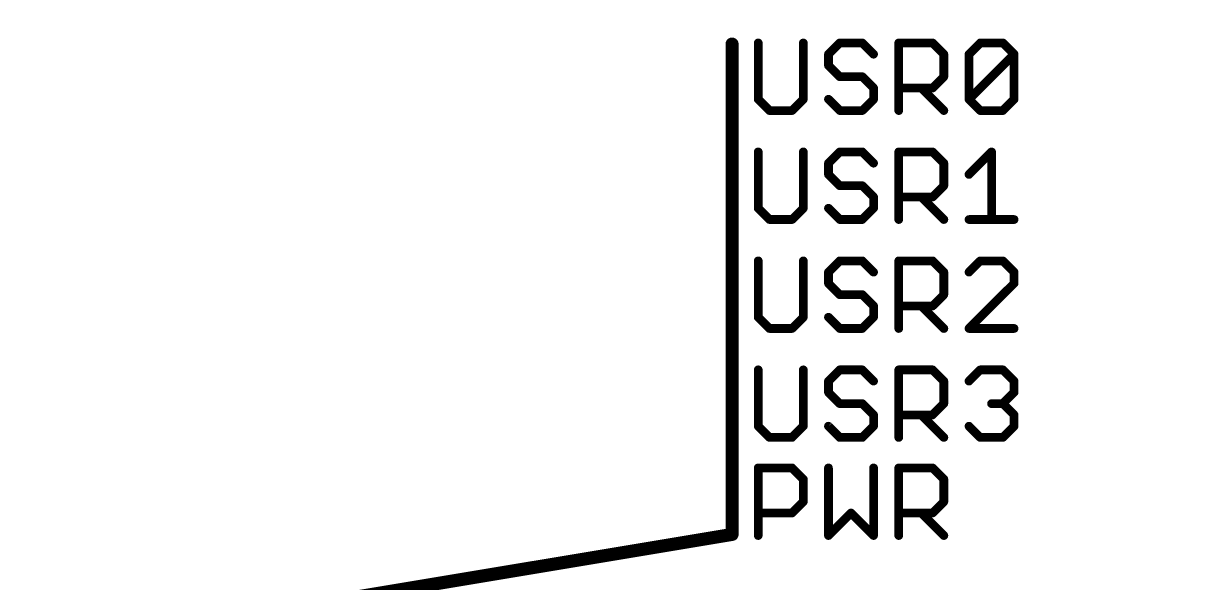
# Model space of a CAD drawing. Extents: x -51 to 158, y -52 to 51.
# Drawn here: x -38.99 to -25.37, y 23.38 to 29.9 of the extents above; entities that cross this region are included whole.
import ezdxf

# ---------------------------------------------------------------- set-up
doc = ezdxf.new("R2010")
doc.units = 0
doc.layers.add('20', color=213, linetype='CONTINUOUS')
doc.layers.add('25', color=253, linetype='CONTINUOUS')

msp = doc.modelspace()

# ---------------------------------------------------------------- linework, layer by layer
at = {"layer": '20', "const_width": 0.1524}
msp.add_lwpolyline([(0, -50.8, 1), (0, 50.8, 1), (0, -50.8)], format="xyb", dxfattribs=at)
at = {"layer": '25'}
for points, const_width in [([(-30.734, 29.6545), (-30.734, 23.9395)], 0.1524), ([(-30.4292, 29.6679), (-30.4292, 29.0111)], 0.1016), ([(-29.9038, 29.0111), (-29.9038, 29.6679)], 0.1016), ([(-29.4793, 29.6679), (-29.6106, 29.5365)], 0.1016), ([(-29.2166, 29.6679), (-29.4793, 29.6679)], 0.1016), ([(-29.0852, 29.5365), (-29.2166, 29.6679)], 0.1016), ([(-28.792, 28.8798), (-28.792, 29.6679)], 0.1016), ([(-28.792, 29.6679), (-28.398, 29.6679)], 0.1016), ([(-28.398, 29.6679), (-28.2667, 29.5365)], 0.1016), ([(-27.9735, 29.5365), (-27.8421, 29.6679)], 0.1016), ([(-27.8421, 29.6679), (-27.5794, 29.6679)], 0.1016), ([(-27.5794, 29.6679), (-27.4481, 29.5365)], 0.1016), ([(-29.6106, 29.5365), (-29.6106, 29.4052)], 0.1016), ([(-28.2667, 29.5365), (-28.2667, 29.2738)], 0.1016), ([(-27.9735, 29.0111), (-27.9735, 29.5365)], 0.1016), ([(-27.9735, 29.0111), (-27.4481, 29.5365)], 0.1016), ([(-27.4481, 29.5365), (-27.4481, 29.0111)], 0.1016), ([(-29.6106, 29.4052), (-29.4793, 29.2738)], 0.1016), ([(-29.4793, 29.2738), (-29.2166, 29.2738)], 0.1016), ([(-29.2166, 29.2738), (-29.0852, 29.1425)], 0.1016), ([(-28.2667, 29.2738), (-28.398, 29.1425)], 0.1016), ([(-29.0852, 29.1425), (-29.0852, 29.0111)], 0.1016), ([(-28.398, 29.1425), (-28.792, 29.1425)], 0.1016), ([(-28.5294, 29.1425), (-28.2667, 28.8798)], 0.1016), ([(-30.4292, 29.0111), (-30.2979, 28.8798)], 0.1016), ([(-30.0352, 28.8798), (-29.9038, 29.0111)], 0.1016), ([(-29.4793, 28.8798), (-29.6106, 29.0111)], 0.1016), ([(-29.0852, 29.0111), (-29.2166, 28.8798)], 0.1016), ([(-27.8421, 28.8798), (-27.9735, 29.0111)], 0.1016), ([(-27.4481, 29.0111), (-27.5794, 28.8798)], 0.1016), ([(-30.2979, 28.8798), (-30.0352, 28.8798)], 0.1016), ([(-29.2166, 28.8798), (-29.4793, 28.8798)], 0.1016), ([(-27.5794, 28.8798), (-27.8421, 28.8798)], 0.1016), ([(-30.4292, 28.3979), (-30.4292, 27.7411)], 0.1016), ([(-29.9038, 27.7411), (-29.9038, 28.3979)], 0.1016), ([(-29.4793, 28.3979), (-29.6106, 28.2665)], 0.1016), ([(-29.2166, 28.3979), (-29.4793, 28.3979)], 0.1016), ([(-29.0852, 28.2665), (-29.2166, 28.3979)], 0.1016), ([(-28.792, 27.6098), (-28.792, 28.3979)], 0.1016), ([(-28.792, 28.3979), (-28.398, 28.3979)], 0.1016), ([(-28.398, 28.3979), (-28.2667, 28.2665)], 0.1016), ([(-27.9735, 28.1352), (-27.7108, 28.3979)], 0.1016), ([(-27.7108, 28.3979), (-27.7108, 27.6098)], 0.1016), ([(-29.6106, 28.2665), (-29.6106, 28.1352)], 0.1016), ([(-28.2667, 28.2665), (-28.2667, 28.0038)], 0.1016), ([(-29.6106, 28.1352), (-29.4793, 28.0038)], 0.1016), ([(-29.4793, 28.0038), (-29.2166, 28.0038)], 0.1016), ([(-29.2166, 28.0038), (-29.0852, 27.8725)], 0.1016), ([(-28.2667, 28.0038), (-28.398, 27.8725)], 0.1016), ([(-30.4292, 27.7411), (-30.2979, 27.6098)], 0.1016), ([(-30.0352, 27.6098), (-29.9038, 27.7411)], 0.1016), ([(-29.4793, 27.6098), (-29.6106, 27.7411)], 0.1016), ([(-29.0852, 27.7411), (-29.2166, 27.6098)], 0.1016), ([(-29.0852, 27.8725), (-29.0852, 27.7411)], 0.1016), ([(-28.398, 27.8725), (-28.792, 27.8725)], 0.1016), ([(-28.5294, 27.8725), (-28.2667, 27.6098)], 0.1016), ([(-30.2979, 27.6098), (-30.0352, 27.6098)], 0.1016), ([(-29.2166, 27.6098), (-29.4793, 27.6098)], 0.1016), ([(-27.9735, 27.6098), (-27.4481, 27.6098)], 0.1016), ([(-30.4292, 27.1279), (-30.4292, 26.4711)], 0.1016), ([(-29.9038, 26.4711), (-29.9038, 27.1279)], 0.1016), ([(-29.4793, 27.1279), (-29.6106, 26.9965)], 0.1016), ([(-29.2166, 27.1279), (-29.4793, 27.1279)], 0.1016), ([(-29.0852, 26.9965), (-29.2166, 27.1279)], 0.1016), ([(-28.792, 26.3398), (-28.792, 27.1279)], 0.1016), ([(-28.792, 27.1279), (-28.398, 27.1279)], 0.1016), ([(-28.398, 27.1279), (-28.2667, 26.9965)], 0.1016), ([(-27.8421, 27.1279), (-27.9735, 26.9965)], 0.1016), ([(-27.5794, 27.1279), (-27.8421, 27.1279)], 0.1016), ([(-27.4481, 26.9965), (-27.5794, 27.1279)], 0.1016), ([(-29.6106, 26.9965), (-29.6106, 26.8652)], 0.1016), ([(-28.2667, 26.9965), (-28.2667, 26.7338)], 0.1016), ([(-27.4481, 26.8652), (-27.4481, 26.9965)], 0.1016), ([(-29.6106, 26.8652), (-29.4793, 26.7338)], 0.1016), ([(-27.9735, 26.3398), (-27.4481, 26.8652)], 0.1016), ([(-29.4793, 26.7338), (-29.2166, 26.7338)], 0.1016), ([(-29.2166, 26.7338), (-29.0852, 26.6025)], 0.1016), ([(-28.2667, 26.7338), (-28.398, 26.6025)], 0.1016), ([(-29.0852, 26.6025), (-29.0852, 26.4711)], 0.1016), ([(-28.398, 26.6025), (-28.792, 26.6025)], 0.1016), ([(-28.5294, 26.6025), (-28.2667, 26.3398)], 0.1016), ([(-30.4292, 26.4711), (-30.2979, 26.3398)], 0.1016), ([(-30.0352, 26.3398), (-29.9038, 26.4711)], 0.1016), ([(-29.4793, 26.3398), (-29.6106, 26.4711)], 0.1016), ([(-29.0852, 26.4711), (-29.2166, 26.3398)], 0.1016), ([(-30.2979, 26.3398), (-30.0352, 26.3398)], 0.1016), ([(-29.2166, 26.3398), (-29.4793, 26.3398)], 0.1016), ([(-27.4481, 26.3398), (-27.9735, 26.3398)], 0.1016), ([(-30.4292, 25.8579), (-30.4292, 25.2011)], 0.1016), ([(-29.9038, 25.2011), (-29.9038, 25.8579)], 0.1016), ([(-29.4793, 25.8579), (-29.6106, 25.7265)], 0.1016), ([(-29.2166, 25.8579), (-29.4793, 25.8579)], 0.1016), ([(-29.0852, 25.7265), (-29.2166, 25.8579)], 0.1016), ([(-28.792, 25.0698), (-28.792, 25.8579)], 0.1016), ([(-28.792, 25.8579), (-28.398, 25.8579)], 0.1016), ([(-28.398, 25.8579), (-28.2667, 25.7265)], 0.1016), ([(-27.9735, 25.7265), (-27.8421, 25.8579)], 0.1016), ([(-27.8421, 25.8579), (-27.5794, 25.8579)], 0.1016), ([(-27.5794, 25.8579), (-27.4481, 25.7265)], 0.1016), ([(-29.6106, 25.7265), (-29.6106, 25.5952)], 0.1016), ([(-28.2667, 25.7265), (-28.2667, 25.4638)], 0.1016), ([(-27.4481, 25.7265), (-27.4481, 25.5952)], 0.1016), ([(-29.6106, 25.5952), (-29.4793, 25.4638)], 0.1016), ([(-27.4481, 25.5952), (-27.5794, 25.4638)], 0.1016), ([(-29.4793, 25.4638), (-29.2166, 25.4638)], 0.1016), ([(-29.2166, 25.4638), (-29.0852, 25.3325)], 0.1016), ([(-28.2667, 25.4638), (-28.398, 25.3325)], 0.1016), ([(-27.5794, 25.4638), (-27.7108, 25.4638)], 0.1016), ([(-27.5794, 25.4638), (-27.4481, 25.3325)], 0.1016), ([(-29.0852, 25.3325), (-29.0852, 25.2011)], 0.1016), ([(-28.398, 25.3325), (-28.792, 25.3325)], 0.1016), ([(-28.5294, 25.3325), (-28.2667, 25.0698)], 0.1016), ([(-27.4481, 25.3325), (-27.4481, 25.2011)], 0.1016), ([(-30.4292, 25.2011), (-30.2979, 25.0698)], 0.1016), ([(-30.0352, 25.0698), (-29.9038, 25.2011)], 0.1016), ([(-29.4793, 25.0698), (-29.6106, 25.2011)], 0.1016), ([(-29.0852, 25.2011), (-29.2166, 25.0698)], 0.1016), ([(-27.8421, 25.0698), (-27.9735, 25.2011)], 0.1016), ([(-27.4481, 25.2011), (-27.5794, 25.0698)], 0.1016), ([(-30.2979, 25.0698), (-30.0352, 25.0698)], 0.1016), ([(-29.2166, 25.0698), (-29.4793, 25.0698)], 0.1016), ([(-27.5794, 25.0698), (-27.8421, 25.0698)], 0.1016), ([(-30.4292, 23.9268), (-30.4292, 24.7149)], 0.1016), ([(-30.4292, 24.7149), (-30.0352, 24.7149)], 0.1016), ([(-30.0352, 24.7149), (-29.9038, 24.5835)], 0.1016), ([(-29.6106, 24.7149), (-29.6106, 23.9268)], 0.1016), ([(-29.0852, 23.9268), (-29.0852, 24.7149)], 0.1016), ([(-28.792, 23.9268), (-28.792, 24.7149)], 0.1016), ([(-28.792, 24.7149), (-28.398, 24.7149)], 0.1016), ([(-28.398, 24.7149), (-28.2667, 24.5835)], 0.1016), ([(-29.9038, 24.5835), (-29.9038, 24.3208)], 0.1016), ([(-28.2667, 24.5835), (-28.2667, 24.3208)], 0.1016), ([(-29.9038, 24.3208), (-30.0352, 24.1895)], 0.1016), ([(-28.2667, 24.3208), (-28.398, 24.1895)], 0.1016), ([(-30.0352, 24.1895), (-30.4292, 24.1895)], 0.1016), ([(-29.6106, 23.9268), (-29.3479, 24.1895)], 0.1016), ([(-29.3479, 24.1895), (-29.0852, 23.9268)], 0.1016), ([(-28.398, 24.1895), (-28.792, 24.1895)], 0.1016), ([(-28.5294, 24.1895), (-28.2667, 23.9268)], 0.1016), ([(-30.734, 23.9395), (-35.687, 23.114)], 0.1524)]:
    msp.add_lwpolyline(points, dxfattribs=dict(at, const_width=const_width))
for points, const_width in [([(-30.6959, 29.6545, 1), (-30.7721, 29.6545)], 0.0762), ([(-30.4038, 29.6679, 1), (-30.4546, 29.6679)], 0.0508), ([(-29.8784, 29.6679, 1), (-29.9292, 29.6679)], 0.0508), ([(-29.4793, 29.6933, 1), (-29.4793, 29.6425)], 0.0508), ([(-29.4613, 29.6499, 1), (-29.4972, 29.6858)], 0.0508), ([(-29.1986, 29.6858, 1), (-29.2345, 29.6499)], 0.0508), ([(-29.2166, 29.6425, 1), (-29.2166, 29.6933)], 0.0508), ([(-28.7666, 29.6679, 1), (-28.8174, 29.6679)], 0.0508), ([(-28.792, 29.6933, 1), (-28.792, 29.6425)], 0.0508), ([(-28.38, 29.6858, 1), (-28.416, 29.6499)], 0.0508), ([(-28.398, 29.6425, 1), (-28.398, 29.6933)], 0.0508), ([(-27.8421, 29.6933, 1), (-27.8421, 29.6425)], 0.0508), ([(-27.8242, 29.6499, 1), (-27.8601, 29.6858)], 0.0508), ([(-27.5615, 29.6858, 1), (-27.5974, 29.6499)], 0.0508), ([(-27.5794, 29.6425, 1), (-27.5794, 29.6933)], 0.0508), ([(-29.5852, 29.5365, 1), (-29.636, 29.5365)], 0.0508), ([(-29.6286, 29.5545, 1), (-29.5927, 29.5186)], 0.0508), ([(-29.1032, 29.5186, 1), (-29.0673, 29.5545)], 0.0508), ([(-28.2413, 29.5365, 1), (-28.2921, 29.5365)], 0.0508), ([(-28.2846, 29.5186, 1), (-28.2487, 29.5545)], 0.0508), ([(-27.9481, 29.5365, 1), (-27.9989, 29.5365)], 0.0508), ([(-27.9914, 29.5545, 1), (-27.9555, 29.5186)], 0.0508), ([(-27.4227, 29.5365, 1), (-27.4735, 29.5365)], 0.0508), ([(-27.4301, 29.5186, 1), (-27.466, 29.5545)], 0.0508), ([(-27.466, 29.5186, 1), (-27.4301, 29.5545)], 0.0508), ([(-29.5927, 29.4231, 1), (-29.6286, 29.3872)], 0.0508), ([(-29.636, 29.4052, 1), (-29.5852, 29.4052)], 0.0508), ([(-29.4793, 29.2992, 1), (-29.4793, 29.2484)], 0.0508), ([(-29.4972, 29.2559, 1), (-29.4613, 29.2918)], 0.0508), ([(-29.1986, 29.2918, 1), (-29.2345, 29.2559)], 0.0508), ([(-29.2166, 29.2484, 1), (-29.2166, 29.2992)], 0.0508), ([(-28.2921, 29.2738, 1), (-28.2413, 29.2738)], 0.0508), ([(-28.2487, 29.2559, 1), (-28.2846, 29.2918)], 0.0508), ([(-29.0598, 29.1425, 1), (-29.1106, 29.1425)], 0.0508), ([(-29.1032, 29.1245, 1), (-29.0673, 29.1605)], 0.0508), ([(-28.792, 29.1679, 1), (-28.792, 29.1171)], 0.0508), ([(-28.5114, 29.1605, 1), (-28.5473, 29.1245)], 0.0508), ([(-28.416, 29.1605, 1), (-28.38, 29.1245)], 0.0508), ([(-28.398, 29.1171, 1), (-28.398, 29.1679)], 0.0508), ([(-30.4112, 29.0291, 1), (-30.4472, 28.9932)], 0.0508), ([(-30.4546, 29.0111, 1), (-30.4038, 29.0111)], 0.0508), ([(-29.9292, 29.0111, 1), (-29.8784, 29.0111)], 0.0508), ([(-29.8859, 28.9932, 1), (-29.9218, 29.0291)], 0.0508), ([(-29.5927, 29.0291, 1), (-29.6286, 28.9932)], 0.0508), ([(-29.1106, 29.0111, 1), (-29.0598, 29.0111)], 0.0508), ([(-29.0673, 28.9932, 1), (-29.1032, 29.0291)], 0.0508), ([(-27.9989, 29.0111, 1), (-27.9481, 29.0111)], 0.0508), ([(-27.9555, 29.0291, 1), (-27.9914, 28.9932)], 0.0508), ([(-27.9914, 29.0291, 1), (-27.9555, 28.9932)], 0.0508), ([(-27.4735, 29.0111, 1), (-27.4227, 29.0111)], 0.0508), ([(-27.4301, 28.9932, 1), (-27.466, 29.0291)], 0.0508), ([(-30.2979, 28.9052, 1), (-30.2979, 28.8544)], 0.0508), ([(-30.3158, 28.8618, 1), (-30.2799, 28.8978)], 0.0508), ([(-30.0531, 28.8978, 1), (-30.0172, 28.8618)], 0.0508), ([(-30.0352, 28.8544, 1), (-30.0352, 28.9052)], 0.0508), ([(-29.4793, 28.9052, 1), (-29.4793, 28.8544)], 0.0508), ([(-29.4972, 28.8618, 1), (-29.4613, 28.8978)], 0.0508), ([(-29.2345, 28.8978, 1), (-29.1986, 28.8618)], 0.0508), ([(-29.2166, 28.8544, 1), (-29.2166, 28.9052)], 0.0508), ([(-28.8174, 28.8798, 1), (-28.7666, 28.8798)], 0.0508), ([(-28.2846, 28.8618, 1), (-28.2487, 28.8978)], 0.0508), ([(-27.8421, 28.9052, 1), (-27.8421, 28.8544)], 0.0508), ([(-27.8601, 28.8618, 1), (-27.8242, 28.8978)], 0.0508), ([(-27.5974, 28.8978, 1), (-27.5615, 28.8618)], 0.0508), ([(-27.5794, 28.8544, 1), (-27.5794, 28.9052)], 0.0508), ([(-30.4038, 28.3979, 1), (-30.4546, 28.3979)], 0.0508), ([(-29.8784, 28.3979, 1), (-29.9292, 28.3979)], 0.0508), ([(-29.4793, 28.4233, 1), (-29.4793, 28.3725)], 0.0508), ([(-29.4613, 28.3799, 1), (-29.4972, 28.4158)], 0.0508), ([(-29.1986, 28.4158, 1), (-29.2345, 28.3799)], 0.0508), ([(-29.2166, 28.3725, 1), (-29.2166, 28.4233)], 0.0508), ([(-28.7666, 28.3979, 1), (-28.8174, 28.3979)], 0.0508), ([(-28.792, 28.4233, 1), (-28.792, 28.3725)], 0.0508), ([(-28.38, 28.4158, 1), (-28.416, 28.3799)], 0.0508), ([(-28.398, 28.3725, 1), (-28.398, 28.4233)], 0.0508), ([(-27.6854, 28.3979, 1), (-27.7362, 28.3979)], 0.0508), ([(-27.6928, 28.3799, 1), (-27.7287, 28.4158)], 0.0508), ([(-29.5852, 28.2665, 1), (-29.636, 28.2665)], 0.0508), ([(-29.6286, 28.2845, 1), (-29.5927, 28.2486)], 0.0508), ([(-29.1032, 28.2486, 1), (-29.0673, 28.2845)], 0.0508), ([(-28.2413, 28.2665, 1), (-28.2921, 28.2665)], 0.0508), ([(-28.2846, 28.2486, 1), (-28.2487, 28.2845)], 0.0508), ([(-29.5927, 28.1531, 1), (-29.6286, 28.1172)], 0.0508), ([(-29.636, 28.1352, 1), (-29.5852, 28.1352)], 0.0508), ([(-27.9914, 28.1531, 1), (-27.9555, 28.1172)], 0.0508), ([(-29.4793, 28.0292, 1), (-29.4793, 27.9784)], 0.0508), ([(-29.4972, 27.9859, 1), (-29.4613, 28.0218)], 0.0508), ([(-29.1986, 28.0218, 1), (-29.2345, 27.9859)], 0.0508), ([(-29.2166, 27.9784, 1), (-29.2166, 28.0292)], 0.0508), ([(-28.2921, 28.0038, 1), (-28.2413, 28.0038)], 0.0508), ([(-28.2487, 27.9859, 1), (-28.2846, 28.0218)], 0.0508), ([(-30.4112, 27.7591, 1), (-30.4472, 27.7232)], 0.0508), ([(-29.8859, 27.7232, 1), (-29.9218, 27.7591)], 0.0508), ([(-29.5927, 27.7591, 1), (-29.6286, 27.7232)], 0.0508), ([(-29.0598, 27.8725, 1), (-29.1106, 27.8725)], 0.0508), ([(-29.1032, 27.8545, 1), (-29.0673, 27.8905)], 0.0508), ([(-29.0673, 27.7232, 1), (-29.1032, 27.7591)], 0.0508), ([(-28.792, 27.8979, 1), (-28.792, 27.8471)], 0.0508), ([(-28.5114, 27.8905, 1), (-28.5473, 27.8545)], 0.0508), ([(-28.416, 27.8905, 1), (-28.38, 27.8545)], 0.0508), ([(-28.398, 27.8471, 1), (-28.398, 27.8979)], 0.0508), ([(-30.4546, 27.7411, 1), (-30.4038, 27.7411)], 0.0508), ([(-30.2979, 27.6352, 1), (-30.2979, 27.5844)], 0.0508), ([(-30.3158, 27.5918, 1), (-30.2799, 27.6278)], 0.0508), ([(-30.0531, 27.6278, 1), (-30.0172, 27.5918)], 0.0508), ([(-30.0352, 27.5844, 1), (-30.0352, 27.6352)], 0.0508), ([(-29.9292, 27.7411, 1), (-29.8784, 27.7411)], 0.0508), ([(-29.4793, 27.6352, 1), (-29.4793, 27.5844)], 0.0508), ([(-29.4972, 27.5918, 1), (-29.4613, 27.6278)], 0.0508), ([(-29.2345, 27.6278, 1), (-29.1986, 27.5918)], 0.0508), ([(-29.2166, 27.5844, 1), (-29.2166, 27.6352)], 0.0508), ([(-29.1106, 27.7411, 1), (-29.0598, 27.7411)], 0.0508), ([(-28.2846, 27.5918, 1), (-28.2487, 27.6278)], 0.0508), ([(-27.9735, 27.6352, 1), (-27.9735, 27.5844)], 0.0508), ([(-27.4481, 27.5844, 1), (-27.4481, 27.6352)], 0.0508), ([(-28.8174, 27.6098, 1), (-28.7666, 27.6098)], 0.0508), ([(-27.7362, 27.6098, 1), (-27.6854, 27.6098)], 0.0508), ([(-30.4038, 27.1279, 1), (-30.4546, 27.1279)], 0.0508), ([(-29.8784, 27.1279, 1), (-29.9292, 27.1279)], 0.0508), ([(-29.4793, 27.1533, 1), (-29.4793, 27.1025)], 0.0508), ([(-29.4613, 27.1099, 1), (-29.4972, 27.1458)], 0.0508), ([(-29.1986, 27.1458, 1), (-29.2345, 27.1099)], 0.0508), ([(-29.2166, 27.1025, 1), (-29.2166, 27.1533)], 0.0508), ([(-28.7666, 27.1279, 1), (-28.8174, 27.1279)], 0.0508), ([(-28.792, 27.1533, 1), (-28.792, 27.1025)], 0.0508), ([(-28.38, 27.1458, 1), (-28.416, 27.1099)], 0.0508), ([(-28.398, 27.1025, 1), (-28.398, 27.1533)], 0.0508), ([(-27.8421, 27.1533, 1), (-27.8421, 27.1025)], 0.0508), ([(-27.8242, 27.1099, 1), (-27.8601, 27.1458)], 0.0508), ([(-27.5615, 27.1458, 1), (-27.5974, 27.1099)], 0.0508), ([(-27.5794, 27.1025, 1), (-27.5794, 27.1533)], 0.0508), ([(-29.5852, 26.9965, 1), (-29.636, 26.9965)], 0.0508), ([(-29.6286, 27.0145, 1), (-29.5927, 26.9786)], 0.0508), ([(-29.1032, 26.9786, 1), (-29.0673, 27.0145)], 0.0508), ([(-28.2413, 26.9965, 1), (-28.2921, 26.9965)], 0.0508), ([(-28.2846, 26.9786, 1), (-28.2487, 27.0145)], 0.0508), ([(-27.9914, 27.0145, 1), (-27.9555, 26.9786)], 0.0508), ([(-27.4227, 26.9965, 1), (-27.4735, 26.9965)], 0.0508), ([(-27.466, 26.9786, 1), (-27.4301, 27.0145)], 0.0508), ([(-29.5927, 26.8831, 1), (-29.6286, 26.8472)], 0.0508), ([(-29.636, 26.8652, 1), (-29.5852, 26.8652)], 0.0508), ([(-27.4735, 26.8652, 1), (-27.4227, 26.8652)], 0.0508), ([(-27.4301, 26.8472, 1), (-27.466, 26.8831)], 0.0508), ([(-29.4793, 26.7592, 1), (-29.4793, 26.7084)], 0.0508), ([(-29.4972, 26.7159, 1), (-29.4613, 26.7518)], 0.0508), ([(-29.1986, 26.7518, 1), (-29.2345, 26.7159)], 0.0508), ([(-29.2166, 26.7084, 1), (-29.2166, 26.7592)], 0.0508), ([(-28.2921, 26.7338, 1), (-28.2413, 26.7338)], 0.0508), ([(-28.2487, 26.7159, 1), (-28.2846, 26.7518)], 0.0508), ([(-29.0598, 26.6025, 1), (-29.1106, 26.6025)], 0.0508), ([(-29.1032, 26.5845, 1), (-29.0673, 26.6205)], 0.0508), ([(-28.792, 26.6279, 1), (-28.792, 26.5771)], 0.0508), ([(-28.5114, 26.6205, 1), (-28.5473, 26.5845)], 0.0508), ([(-28.416, 26.6205, 1), (-28.38, 26.5845)], 0.0508), ([(-28.398, 26.5771, 1), (-28.398, 26.6279)], 0.0508), ([(-30.4112, 26.4891, 1), (-30.4472, 26.4532)], 0.0508), ([(-30.4546, 26.4711, 1), (-30.4038, 26.4711)], 0.0508), ([(-29.9292, 26.4711, 1), (-29.8784, 26.4711)], 0.0508), ([(-29.8859, 26.4532, 1), (-29.9218, 26.4891)], 0.0508), ([(-29.5927, 26.4891, 1), (-29.6286, 26.4532)], 0.0508), ([(-29.1106, 26.4711, 1), (-29.0598, 26.4711)], 0.0508), ([(-29.0673, 26.4532, 1), (-29.1032, 26.4891)], 0.0508), ([(-30.2979, 26.3652, 1), (-30.2979, 26.3144)], 0.0508), ([(-30.3158, 26.3218, 1), (-30.2799, 26.3578)], 0.0508), ([(-30.0531, 26.3578, 1), (-30.0172, 26.3218)], 0.0508), ([(-30.0352, 26.3144, 1), (-30.0352, 26.3652)], 0.0508), ([(-29.4793, 26.3652, 1), (-29.4793, 26.3144)], 0.0508), ([(-29.4972, 26.3218, 1), (-29.4613, 26.3578)], 0.0508), ([(-29.2345, 26.3578, 1), (-29.1986, 26.3218)], 0.0508), ([(-29.2166, 26.3144, 1), (-29.2166, 26.3652)], 0.0508), ([(-28.8174, 26.3398, 1), (-28.7666, 26.3398)], 0.0508), ([(-28.2846, 26.3218, 1), (-28.2487, 26.3578)], 0.0508), ([(-27.9735, 26.3652, 1), (-27.9735, 26.3144)], 0.0508), ([(-27.9914, 26.3578, 1), (-27.9555, 26.3218)], 0.0508), ([(-27.4481, 26.3144, 1), (-27.4481, 26.3652)], 0.0508), ([(-30.4038, 25.8579, 1), (-30.4546, 25.8579)], 0.0508), ([(-29.8784, 25.8579, 1), (-29.9292, 25.8579)], 0.0508), ([(-29.4793, 25.8833, 1), (-29.4793, 25.8325)], 0.0508), ([(-29.4613, 25.8399, 1), (-29.4972, 25.8758)], 0.0508), ([(-29.1986, 25.8758, 1), (-29.2345, 25.8399)], 0.0508), ([(-29.2166, 25.8325, 1), (-29.2166, 25.8833)], 0.0508), ([(-28.7666, 25.8579, 1), (-28.8174, 25.8579)], 0.0508), ([(-28.792, 25.8833, 1), (-28.792, 25.8325)], 0.0508), ([(-28.38, 25.8758, 1), (-28.416, 25.8399)], 0.0508), ([(-28.398, 25.8325, 1), (-28.398, 25.8833)], 0.0508), ([(-27.8421, 25.8833, 1), (-27.8421, 25.8325)], 0.0508), ([(-27.8242, 25.8399, 1), (-27.8601, 25.8758)], 0.0508), ([(-27.5615, 25.8758, 1), (-27.5974, 25.8399)], 0.0508), ([(-27.5794, 25.8325, 1), (-27.5794, 25.8833)], 0.0508), ([(-29.5852, 25.7265, 1), (-29.636, 25.7265)], 0.0508), ([(-29.6286, 25.7445, 1), (-29.5927, 25.7086)], 0.0508), ([(-29.1032, 25.7086, 1), (-29.0673, 25.7445)], 0.0508), ([(-28.2413, 25.7265, 1), (-28.2921, 25.7265)], 0.0508), ([(-28.2846, 25.7086, 1), (-28.2487, 25.7445)], 0.0508), ([(-27.9914, 25.7445, 1), (-27.9555, 25.7086)], 0.0508), ([(-27.4227, 25.7265, 1), (-27.4735, 25.7265)], 0.0508), ([(-27.466, 25.7086, 1), (-27.4301, 25.7445)], 0.0508), ([(-29.5927, 25.6131, 1), (-29.6286, 25.5772)], 0.0508), ([(-29.636, 25.5952, 1), (-29.5852, 25.5952)], 0.0508), ([(-27.4735, 25.5952, 1), (-27.4227, 25.5952)], 0.0508), ([(-27.4301, 25.5772, 1), (-27.466, 25.6131)], 0.0508), ([(-29.4793, 25.4892, 1), (-29.4793, 25.4384)], 0.0508), ([(-29.4972, 25.4459, 1), (-29.4613, 25.4818)], 0.0508), ([(-29.1986, 25.4818, 1), (-29.2345, 25.4459)], 0.0508), ([(-29.2166, 25.4384, 1), (-29.2166, 25.4892)], 0.0508), ([(-28.2921, 25.4638, 1), (-28.2413, 25.4638)], 0.0508), ([(-28.2487, 25.4459, 1), (-28.2846, 25.4818)], 0.0508), ([(-27.7108, 25.4892, 1), (-27.7108, 25.4384)], 0.0508), ([(-27.5615, 25.4818, 1), (-27.5974, 25.4459)], 0.0508), ([(-27.5974, 25.4818, 1), (-27.5615, 25.4459)], 0.0508), ([(-27.5794, 25.4384, 1), (-27.5794, 25.4892)], 0.0508), ([(-29.0598, 25.3325, 1), (-29.1106, 25.3325)], 0.0508), ([(-29.1032, 25.3145, 1), (-29.0673, 25.3505)], 0.0508), ([(-28.792, 25.3579, 1), (-28.792, 25.3071)], 0.0508), ([(-28.5114, 25.3505, 1), (-28.5473, 25.3145)], 0.0508), ([(-28.416, 25.3505, 1), (-28.38, 25.3145)], 0.0508), ([(-28.398, 25.3071, 1), (-28.398, 25.3579)], 0.0508), ([(-27.4227, 25.3325, 1), (-27.4735, 25.3325)], 0.0508), ([(-27.466, 25.3145, 1), (-27.4301, 25.3505)], 0.0508), ([(-30.4112, 25.2191, 1), (-30.4472, 25.1832)], 0.0508), ([(-30.4546, 25.2011, 1), (-30.4038, 25.2011)], 0.0508), ([(-29.9292, 25.2011, 1), (-29.8784, 25.2011)], 0.0508), ([(-29.8859, 25.1832, 1), (-29.9218, 25.2191)], 0.0508), ([(-29.5927, 25.2191, 1), (-29.6286, 25.1832)], 0.0508), ([(-29.1106, 25.2011, 1), (-29.0598, 25.2011)], 0.0508), ([(-29.0673, 25.1832, 1), (-29.1032, 25.2191)], 0.0508), ([(-27.9555, 25.2191, 1), (-27.9914, 25.1832)], 0.0508), ([(-27.4735, 25.2011, 1), (-27.4227, 25.2011)], 0.0508), ([(-27.4301, 25.1832, 1), (-27.466, 25.2191)], 0.0508), ([(-30.2979, 25.0952, 1), (-30.2979, 25.0444)], 0.0508), ([(-30.3158, 25.0518, 1), (-30.2799, 25.0878)], 0.0508), ([(-30.0531, 25.0878, 1), (-30.0172, 25.0518)], 0.0508), ([(-30.0352, 25.0444, 1), (-30.0352, 25.0952)], 0.0508), ([(-29.4793, 25.0952, 1), (-29.4793, 25.0444)], 0.0508), ([(-29.4972, 25.0518, 1), (-29.4613, 25.0878)], 0.0508), ([(-29.2345, 25.0878, 1), (-29.1986, 25.0518)], 0.0508), ([(-29.2166, 25.0444, 1), (-29.2166, 25.0952)], 0.0508), ([(-28.8174, 25.0698, 1), (-28.7666, 25.0698)], 0.0508), ([(-28.2846, 25.0518, 1), (-28.2487, 25.0878)], 0.0508), ([(-27.8421, 25.0952, 1), (-27.8421, 25.0444)], 0.0508), ([(-27.8601, 25.0518, 1), (-27.8242, 25.0878)], 0.0508), ([(-27.5974, 25.0878, 1), (-27.5615, 25.0518)], 0.0508), ([(-27.5794, 25.0444, 1), (-27.5794, 25.0952)], 0.0508), ([(-30.4038, 24.7149, 1), (-30.4546, 24.7149)], 0.0508), ([(-30.4292, 24.7403, 1), (-30.4292, 24.6895)], 0.0508), ([(-30.0172, 24.7328, 1), (-30.0531, 24.6969)], 0.0508), ([(-30.0352, 24.6895, 1), (-30.0352, 24.7403)], 0.0508), ([(-29.5852, 24.7149, 1), (-29.636, 24.7149)], 0.0508), ([(-29.0598, 24.7149, 1), (-29.1106, 24.7149)], 0.0508), ([(-28.7666, 24.7149, 1), (-28.8174, 24.7149)], 0.0508), ([(-28.792, 24.7403, 1), (-28.792, 24.6895)], 0.0508), ([(-28.38, 24.7328, 1), (-28.416, 24.6969)], 0.0508), ([(-28.398, 24.6895, 1), (-28.398, 24.7403)], 0.0508), ([(-29.8784, 24.5835, 1), (-29.9292, 24.5835)], 0.0508), ([(-29.9218, 24.5656, 1), (-29.8859, 24.6015)], 0.0508), ([(-28.2413, 24.5835, 1), (-28.2921, 24.5835)], 0.0508), ([(-28.2846, 24.5656, 1), (-28.2487, 24.6015)], 0.0508), ([(-29.9292, 24.3208, 1), (-29.8784, 24.3208)], 0.0508), ([(-29.8859, 24.3029, 1), (-29.9218, 24.3388)], 0.0508), ([(-28.2921, 24.3208, 1), (-28.2413, 24.3208)], 0.0508), ([(-28.2487, 24.3029, 1), (-28.2846, 24.3388)], 0.0508), ([(-30.4292, 24.2149, 1), (-30.4292, 24.1641)], 0.0508), ([(-30.0531, 24.2075, 1), (-30.0172, 24.1715)], 0.0508), ([(-30.0352, 24.1641, 1), (-30.0352, 24.2149)], 0.0508), ([(-29.33, 24.2075, 1), (-29.3659, 24.1715)], 0.0508), ([(-29.33, 24.1715, 1), (-29.3659, 24.2075)], 0.0508), ([(-28.792, 24.2149, 1), (-28.792, 24.1641)], 0.0508), ([(-28.5114, 24.2075, 1), (-28.5473, 24.1715)], 0.0508), ([(-28.416, 24.2075, 1), (-28.38, 24.1715)], 0.0508), ([(-28.398, 24.1641, 1), (-28.398, 24.2149)], 0.0508), ([(-30.7721, 23.9395, 1), (-30.6959, 23.9395)], 0.0762), ([(-30.7277, 23.9019, 1), (-30.7403, 23.9771)], 0.0762), ([(-30.4546, 23.9268, 1), (-30.4038, 23.9268)], 0.0508), ([(-29.6286, 23.9448, 1), (-29.5927, 23.9088)], 0.0508), ([(-29.636, 23.9268, 1), (-29.5852, 23.9268)], 0.0508), ([(-29.1106, 23.9268, 1), (-29.0598, 23.9268)], 0.0508), ([(-29.1032, 23.9088, 1), (-29.0673, 23.9448)], 0.0508), ([(-28.8174, 23.9268, 1), (-28.7666, 23.9268)], 0.0508), ([(-28.2846, 23.9088, 1), (-28.2487, 23.9448)], 0.0508)]:
    msp.add_lwpolyline(points, format="xyb", dxfattribs=dict(at, const_width=const_width))

doc.saveas('drawing.dxf')
